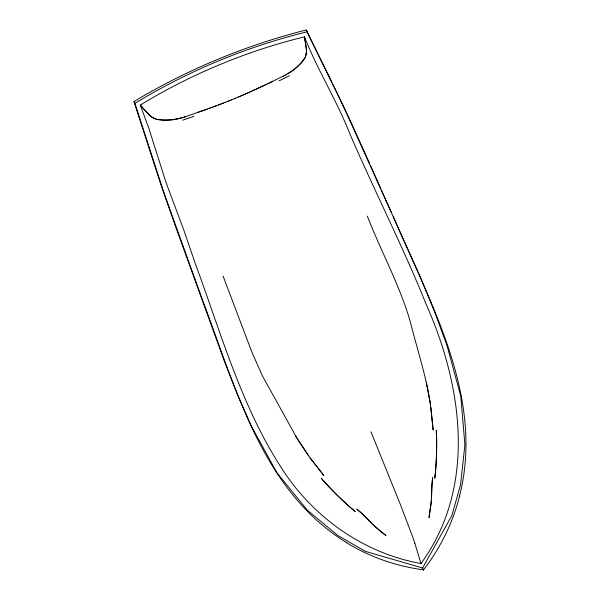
<?xml version="1.0" encoding="UTF-8"?>
<svg xmlns="http://www.w3.org/2000/svg" width="600" height="600" viewBox="0 0 600 600"><rect width="100%" height="100%" fill="white"/><g stroke="black" fill="none" stroke-linecap="round" stroke-linejoin="round"><path stroke-width="0.9" d="M431.505 498.105L431.715 485.918L432.548 477.668L431.16 503.16L429.022 517.65L431.37 500.43M459.562 495.877C484.605 397.748 430.635 303.96 393.368 216.847M306.038 55.238L306.585 50.73L305.737 44.31M301.072 62.977L304.56 58.425A31.095 12.773 -21.9 0 0 305.34 57.008L306.593 51.248L305.25 41.715M305.88 55.718L305.445 56.782A31.26 12.84 -21.9 0 1 304.56 58.425M423.615 570L422.618 568.02L451.897 515.445L460.567 484.725L464.903 444.697L460.808 396.36L446.925 345.24L434.647 312.022L419.647 275.535L381.525 190.627M420.998 563.528C476.97 486.607 462.562 386.107 426.053 304.028C402.81 246.24 374.34 190.77 349.763 133.583C336.683 100.395 317.572 70.005 304.44 36.862C246.638 50.985 191.078 74.1 140.28 105.06L148.822 128.25L166.072 182.602L183.712 229.822L195.45 264.053C221.002 333.015 241.058 405.495 281.37 467.835C312.577 516.915 363.442 553.32 420.998 563.528L414.87 543.33M286.163 74.633L294.315 69.383M293.715 69.877L288.038 73.695M346.785 542.73C262.013 490.89 235.89 387.945 202.905 301.035L164.64 194.82L134.887 103.35C188.25 70.92 246.45 46.74 307.08 31.815L331.965 82.358M422.618 568.02L365.43 551.37L338.032 535.635L307.312 510.165L276.915 472.755L251.52 426.42L237.315 394.005L224.407 361.388L176.025 227.82L159.892 181.77L133.972 101.535C187.515 69.405 245.625 45.315 306.157 30L307.08 31.815M284.85 75.285L286.612 74.407M282.397 76.508L283.343 76.043M285.225 75.105L272.685 81.293M267.42 83.843L271.89 81.675M270.93 82.148L272.85 81.21M268.995 83.085L269.955 82.62M268.028 83.55L255.112 89.633M265.118 84.953L266.085 84.488M264.142 85.41L262.2 86.34M261.225 86.797L258.293 88.162M256.343 89.07L257.317 88.62M255.36 89.52L250.447 91.748M252.413 90.863L254.377 89.97M249.465 92.19L251.58 91.238M249.87 92.01L246.278 93.608M247.493 93.067L248.475 92.633M240.562 96.105L246.502 93.51M244.53 94.38L245.513 93.945M241.56 95.67L243.54 94.808M240.945 95.94L234.593 98.632M238.575 96.953L239.572 96.532M235.597 98.227L230.19 100.403M231.585 99.847L232.583 99.442M230.58 100.252L220.5 104.19M227.558 101.453L228.562 101.047M224.535 102.637L225.548 102.24M222.517 103.417L223.53 103.028M221.093 103.965L204.263 110.167M218.475 104.962L219.487 104.58M215.438 106.102L216.45 105.727M213.413 106.86L214.425 106.485M211.38 107.61L212.392 107.235M209.347 108.345L210.368 107.977M207.315 109.08L205.275 109.808M204.705 110.01L182.468 117.675M203.243 110.528L200.183 111.6M197.303 112.605L199.163 111.96M183.953 117.172L184.965 116.835M182.947 117.51L173.16 119.677M181.53 117.99L178.913 118.703M178.08 118.89L173.28 119.663M154.515 118.567L155.962 119.07A31.095 12.773 -21.9 0 0 157.575 119.46L163.613 120.083A58.418 24.008 -21.9 0 0 173.167 119.67M154.065 118.373L150.053 115.762L145.433 110.903M152.108 117.308L155.708 118.995A31.26 12.84 -21.9 0 0 157.627 119.468M151.672 117.023L148.012 113.797L140.28 105.06L141.593 106.507M373.005 524.678L385.987 535.53C375.015 528.143 366.915 517.507 356.835 509.115L363.053 514.44L371.362 523.095M141.855 106.8L143.145 108.255M143.655 108.84L144.675 110.017M309.945 457.74L323.85 475.507L310.058 457.89L297.502 439.155L262.403 375.832L251.805 351.862L223.065 276.053M308.295 455.438L295.822 436.395M133.972 101.535L134.887 103.35M306.157 30L343.132 105.645L391.447 212.58M332.985 84.45L351.082 122.445L369.502 163.185M370.455 165.337L380.925 189.023M367.327 216.12C381.195 251.888 400.095 285.81 410.603 322.837C417.338 350.093 426.465 376.815 430.478 404.678M370.972 431.812L400.103 503.842L412.605 536.685A147.99 3.893 67.4 0 1 414.855 543.3M426.27 382.2L430.455 404.49L433.155 430.095L430.882 407.498M305.595 43.553L304.44 36.862L305.183 41.332M459.638 495.893A203.955 188.085 -28.6 0 1 423.502 569.925M423.638 569.88A203.955 188.265 -23.7 0 1 346.725 542.812M301.095 62.977A58.418 24.008 -21.9 0 1 294.39 69.308M289.433 75.72A140.947 13.395 -25.2 0 1 279.105 80.858M304.718 58.373A53.4 21.945 -21.9 0 1 294.225 69.375M436.26 430.275A368.108 323.055 27.2 0 1 434.827 478.103M436.312 430.275A368.108 323.093 27.2 0 1 434.857 478.103M193.837 116.377A140.947 13.043 -19.7 0 1 182.685 120.172M173.333 119.595A53.4 21.945 -21.9 0 1 157.47 119.542M321.375 478.327A368.108 315.517 -75.6 0 0 355.207 511.56A368.108 315.562 -75.6 0 1 321.337 478.365"/></g></svg>
